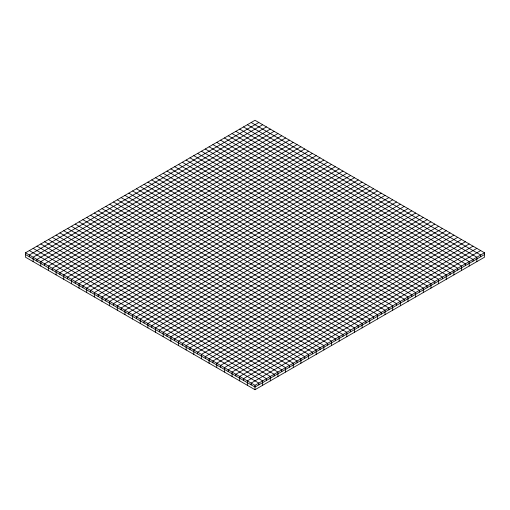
<?xml version="1.0" encoding="UTF-8"?>
<svg xmlns="http://www.w3.org/2000/svg" width="510" height="510" viewBox="0 0 510 510"><rect width="100%" height="100%" fill="white"/><g stroke="black" fill="none" stroke-linecap="round" stroke-linejoin="round"><path stroke-width="0.76" d="M25.5 252.794L255 120.29L484.5 252.794L484.5 257.206L255 389.71L25.5 257.206L25.5 252.794L255 385.292L484.5 252.794M258.825 122.502L29.325 255L29.325 256.766M262.65 124.708L33.15 257.206L33.15 261.624M266.475 126.913L36.975 259.418L36.975 261.184M270.3 129.126L40.8 261.624L40.8 266.041M274.125 131.331L44.625 263.836L44.625 265.602M277.95 133.543L48.45 266.041L48.45 270.459M281.775 135.749L52.275 268.247L52.275 270.019M285.6 137.955L56.1 270.459L56.1 274.877M289.425 140.167L59.925 272.665L59.925 274.431M293.25 142.373L63.75 274.877L63.75 279.289M297.075 144.585L67.575 277.083L67.575 278.849M300.9 146.791L71.4 279.289L71.4 283.707M304.725 148.996L75.225 281.501L75.225 283.267M308.55 151.209L79.05 283.707L79.05 288.124M312.375 153.414L82.875 285.919L82.875 287.685M316.2 155.626L86.7 288.124L86.7 292.542M320.025 157.832L90.525 290.337L90.525 292.102M323.85 160.044L94.35 292.542L94.35 296.96M327.675 162.25L98.175 294.748L98.175 296.514M331.5 164.456L102 296.96L102 301.378M335.325 166.668L105.825 299.166L105.825 300.932M339.15 168.874L109.65 301.378L109.65 305.79M342.975 171.086L113.475 303.584L113.475 305.35M346.8 173.292L117.3 305.79L117.3 310.207M350.625 175.497L121.125 308.002L121.125 309.768M354.45 177.709L124.95 310.207L124.95 314.625M358.275 179.915L128.775 312.42L128.775 314.185M362.1 182.127L132.6 314.625L132.6 319.043M365.925 184.333L136.425 316.831L136.425 318.603M369.75 186.539L140.25 319.043L140.25 323.461M373.575 188.751L144.075 321.249L144.075 323.015M377.4 190.957L147.9 323.461L147.9 327.873M381.225 193.169L151.725 325.667L151.725 327.433M385.05 195.375L155.55 327.873L155.55 332.291M388.875 197.58L159.375 330.085L159.375 331.851M392.7 199.792L163.2 332.291L163.2 336.708M396.525 201.998L167.025 334.503L167.025 336.268M400.35 204.21L170.85 336.708L170.85 341.126M404.175 206.416L174.675 338.914L174.675 340.686M408 208.622L178.5 341.126L178.5 345.544M411.825 210.834L182.325 343.332L182.325 345.098M415.65 213.04L186.15 345.544L186.15 349.956M419.475 215.252L189.975 347.75L189.975 349.516M423.3 217.458L193.8 349.956L193.8 354.373M427.125 219.663L197.625 352.168L197.625 353.934M430.95 221.875L201.45 354.373L201.45 358.791M434.775 224.081L205.275 356.586L205.275 358.351M438.6 226.293L209.1 358.791L209.1 363.209M442.425 228.499L212.925 361.003L212.925 362.769M446.25 230.711L216.75 363.209L216.75 367.627M450.075 232.917L220.575 365.415L220.575 367.181M453.9 235.123L224.4 367.627L224.4 372.045M457.725 237.335L228.225 369.833L228.225 371.599M461.55 239.541L232.05 372.045L232.05 376.456M465.375 241.753L235.875 374.251L235.875 376.017M469.2 243.958L239.7 376.456L239.7 380.874M473.025 246.164L243.525 378.669L243.525 380.434M476.85 248.376L247.35 380.874L247.35 385.292M480.675 250.582L251.175 383.086L251.175 384.852M484.5 254.56L255 387.058L25.5 254.56M251.175 122.502L480.675 255L480.675 256.766M247.35 124.708L476.85 257.206L476.85 261.624M243.525 126.913L473.025 259.418L473.025 261.184M239.7 129.126L469.2 261.624L469.2 266.041M235.875 131.331L465.375 263.836L465.375 265.602M232.05 133.543L461.55 266.041L461.55 270.459M228.225 135.749L457.725 268.247L457.725 270.019M224.4 137.955L453.9 270.459L453.9 274.877M220.575 140.167L450.075 272.665L450.075 274.431M216.75 142.373L446.25 274.877L446.25 279.289M212.925 144.585L442.425 277.083L442.425 278.849M209.1 146.791L438.6 279.289L438.6 283.707M205.275 148.996L434.775 281.501L434.775 283.267M201.45 151.209L430.95 283.707L430.95 288.124M197.625 153.414L427.125 285.919L427.125 287.685M193.8 155.626L423.3 288.124L423.3 292.542M189.975 157.832L419.475 290.337L419.475 292.102M186.15 160.044L415.65 292.542L415.65 296.96M182.325 162.25L411.825 294.748L411.825 296.514M178.5 164.456L408 296.96L408 301.378M174.675 166.668L404.175 299.166L404.175 300.932M170.85 168.874L400.35 301.378L400.35 305.79M167.025 171.086L396.525 303.584L396.525 305.35M163.2 173.292L392.7 305.79L392.7 310.207M159.375 175.497L388.875 308.002L388.875 309.768M155.55 177.709L385.05 310.207L385.05 314.625M151.725 179.915L381.225 312.42L381.225 314.185M147.9 182.127L377.4 314.625L377.4 319.043M144.075 184.333L373.575 316.831L373.575 318.603M140.25 186.539L369.75 319.043L369.75 323.461M136.425 188.751L365.925 321.249L365.925 323.015M132.6 190.957L362.1 323.461L362.1 327.873M128.775 193.169L358.275 325.667L358.275 327.433M124.95 195.375L354.45 327.873L354.45 332.291M121.125 197.58L350.625 330.085L350.625 331.851M117.3 199.792L346.8 332.291L346.8 336.708M113.475 201.998L342.975 334.503L342.975 336.268M109.65 204.21L339.15 336.708L339.15 341.126M105.825 206.416L335.325 338.914L335.325 340.686M102 208.622L331.5 341.126L331.5 345.544M98.175 210.834L327.675 343.332L327.675 345.098M94.35 213.04L323.85 345.544L323.85 349.956M90.525 215.252L320.025 347.75L320.025 349.516M86.7 217.458L316.2 349.956L316.2 354.373M82.875 219.663L312.375 352.168L312.375 353.934M79.05 221.875L308.55 354.373L308.55 358.791M75.225 224.081L304.725 356.586L304.725 358.351M71.4 226.293L300.9 358.791L300.9 363.209M67.575 228.499L297.075 361.003L297.075 362.769M63.75 230.711L293.25 363.209L293.25 367.627M59.925 232.917L289.425 365.415L289.425 367.181M56.1 235.123L285.6 367.627L285.6 372.045M52.275 237.335L281.775 369.833L281.775 371.599M48.45 239.541L277.95 372.045L277.95 376.456M44.625 241.753L274.125 374.251L274.125 376.017M40.8 243.958L270.3 376.456L270.3 380.874M36.975 246.164L266.475 378.669L266.475 380.434M33.15 248.376L262.65 380.874L262.65 385.292M29.325 250.582L258.825 383.086L258.825 384.852M255 385.292L255 389.71"/></g></svg>
